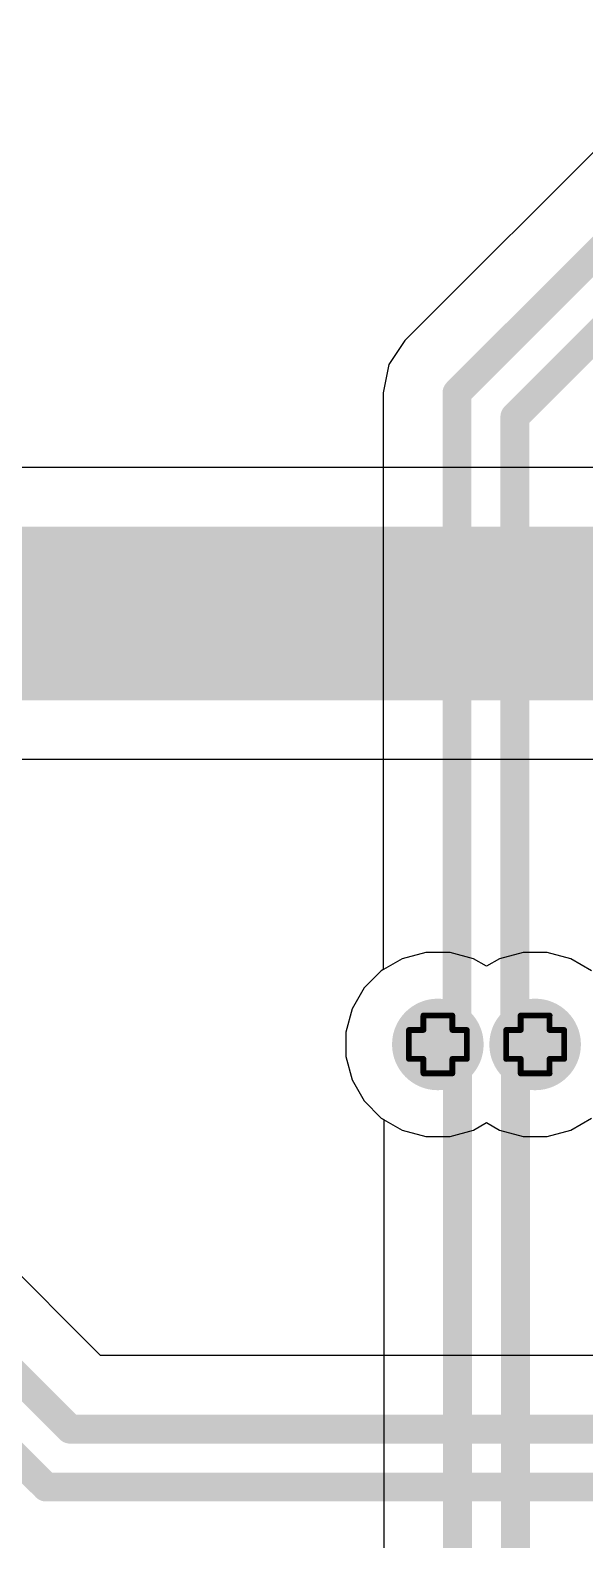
# Model space of a CAD drawing. Header units: inches. Extents: x -60 to 307, y -25 to 134.
# Drawn here: x 7.33 to 12.2, y 14.01 to 27.27 of the extents above; entities that cross this region are included whole.
import ezdxf

# ---------------------------------------------------------------- set-up
doc = ezdxf.new("R2010")
doc.units = ezdxf.units.IN
for name, color, linetype in [('BOARD OUTLINE', 216, 'Continuous'), ('Bottom Layer', 5, 'Continuous'), ('Bottom Solder', 6, 'Continuous'), ('Drill Drawing', 1, 'Continuous'), ('Top Layer', 1, 'Continuous'), ('Top Solder', 216, 'Continuous'), ('Via Holes', 16, 'Continuous')]:
    doc.layers.add(name, color=color, linetype=linetype)

msp = doc.modelspace()

# ---------------------------------------------------------------- hatches: boundary and pattern name
at = {"layer": 'Bottom Layer'}
h = msp.add_hatch(color=5, dxfattribs=at)
edge = h.paths.add_edge_path()
edge.add_arc((10.906, 18.364), 0.3, 0, 360)
h = msp.add_hatch(color=5, dxfattribs=at)
edge = h.paths.add_edge_path()
edge.add_arc((11.76, 18.364), 0.3, 0, 360)
at = {"layer": 'Bottom Solder'}
h = msp.add_hatch(color=6, dxfattribs=at)
edge = h.paths.add_edge_path()
edge.add_arc((10.906, 18.364), 0.402, 0, 360)
h = msp.add_hatch(color=6, dxfattribs=at)
edge = h.paths.add_edge_path()
edge.add_arc((11.76, 18.364), 0.402, 0, 360)
at = {"layer": 'Top Layer'}
h = msp.add_hatch(color=1, dxfattribs=at)
edge = h.paths.add_edge_path()
edge.add_arc((10.906, 18.364), 0.3, 0, 360)
h = msp.add_hatch(color=1, dxfattribs=at)
edge = h.paths.add_edge_path()
edge.add_arc((11.76, 18.364), 0.3, 0, 360)
at = {"layer": 'Top Solder'}
h = msp.add_hatch(color=216, dxfattribs=at)
edge = h.paths.add_edge_path()
edge.add_arc((10.906, 18.364), 0.402, 0, 360)
h = msp.add_hatch(color=216, dxfattribs=at)
edge = h.paths.add_edge_path()
edge.add_arc((11.76, 18.364), 0.402, 0, 360)
at = {"layer": 'Via Holes'}
h = msp.add_hatch(color=7, dxfattribs=at)
edge = h.paths.add_edge_path()
edge.add_arc((10.906, 18.364), 0.15, 0, 360)
h = msp.add_hatch(color=7, dxfattribs=at)
edge = h.paths.add_edge_path()
edge.add_arc((11.76, 18.364), 0.15, 0, 360)

# ---------------------------------------------------------------- linework, layer by layer
at = {"layer": 'BOARD OUTLINE'}
msp.add_lwpolyline([(33.89, 54.238, 0.254, 0.254, -6.230382), (11.984, 54.26, 0.254, 0.254, 0)], format="xyseb", dxfattribs=at)
at = {"layer": 'Bottom Layer'}
for p, q in [((16.205, 23.43), (3.658, 23.43)), ((4.188, 20.868), (15.675, 20.868)), ((10.594, 19.117), (10.41, 19.011)), ((10.8, 19.172), (10.594, 19.117)), ((11.013, 19.172), (10.8, 19.172)), ((11.218, 19.117), (11.013, 19.172)), ((11.333, 19.051), (11.218, 19.117)), ((11.448, 19.117), (11.333, 19.051)), ((11.654, 19.172), (11.448, 19.117)), ((11.867, 19.172), (11.654, 19.172)), ((12.072, 19.117), (11.867, 19.172)), ((12.256, 19.011), (12.072, 19.117)), ((10.41, 19.011), (10.26, 18.86)), ((10.26, 18.86), (10.153, 18.676)), ((10.153, 18.676), (10.098, 18.471)), ((10.098, 18.471), (10.098, 18.258)), ((10.098, 18.258), (10.153, 18.052)), ((10.153, 18.052), (10.26, 17.868)), ((10.26, 17.868), (10.41, 17.718)), ((10.41, 17.718), (10.432, 17.705)), ((10.432, 17.705), (10.432, 13.771))]:
    msp.add_line(p, q, dxfattribs=at)
for points in [[(3.658, 22.149, 1.524, 1.524, 0), (16.205, 22.149, 1.524, 1.524, 0)], [(10.906, 18.271, 0.254, 0.254, 0), (10.906, 18.364, 0.254, 0.254, 0)], [(11.76, 18.271, 0.254, 0.254, 0), (11.76, 18.364, 0.254, 0.254, 0)], [(10.906, 18.271, 0.254, 0.254, 0), (11.079, 18.098, 0.254, 0.254, 0)], [(11.587, 18.098, 0.254, 0.254, 0), (11.76, 18.271, 0.254, 0.254, 0)], [(11.079, 13.391, 0.254, 0.254, 0), (11.079, 18.098, 0.254, 0.254, 0)], [(11.587, 13.18, 0.254, 0.254, 0), (11.587, 18.098, 0.254, 0.254, 0)]]:
    msp.add_lwpolyline(points, format="xyseb", dxfattribs=at)
for points in [[(10.843, 18.364, 0.127, 0.127, 1), (10.97, 18.364, 0.127, 0.127, 1)], [(11.697, 18.364, 0.127, 0.127, 1), (11.824, 18.364, 0.127, 0.127, 1)], [(10.843, 18.271, 0.127, 0.127, 1), (10.97, 18.271, 0.127, 0.127, 1)], [(10.843, 18.271, 0.127, 0.127, 1), (10.97, 18.271, 0.127, 0.127, 1)], [(11.697, 18.271, 0.127, 0.127, 1), (11.824, 18.271, 0.127, 0.127, 1)], [(11.697, 18.271, 0.127, 0.127, 1), (11.824, 18.271, 0.127, 0.127, 1)], [(11.016, 18.098, 0.127, 0.127, 1), (11.143, 18.098, 0.127, 0.127, 1)], [(11.016, 18.098, 0.127, 0.127, 1), (11.143, 18.098, 0.127, 0.127, 1)], [(11.524, 18.098, 0.127, 0.127, 1), (11.651, 18.098, 0.127, 0.127, 1)], [(11.524, 18.098, 0.127, 0.127, 1), (11.651, 18.098, 0.127, 0.127, 1)]]:
    msp.add_lwpolyline(points, format="xyseb", close=True, dxfattribs=at)
at = {"layer": 'Drill Drawing'}
for points in [[(10.779, 18.491, 0.0508, 0.0508, 0), (10.779, 18.618, 0.0508, 0.0508, 0)], [(10.779, 18.618, 0.0508, 0.0508, 0), (11.033, 18.618, 0.0508, 0.0508, 0)], [(11.033, 18.491, 0.0508, 0.0508, 0), (11.033, 18.618, 0.0508, 0.0508, 0)], [(11.633, 18.491, 0.0508, 0.0508, 0), (11.633, 18.618, 0.0508, 0.0508, 0)], [(11.633, 18.618, 0.0508, 0.0508, 0), (11.887, 18.618, 0.0508, 0.0508, 0)], [(11.887, 18.491, 0.0508, 0.0508, 0), (11.887, 18.618, 0.0508, 0.0508, 0)], [(10.652, 18.237, 0.0508, 0.0508, 0), (10.652, 18.491, 0.0508, 0.0508, 0)], [(10.652, 18.491, 0.0508, 0.0508, 0), (10.779, 18.491, 0.0508, 0.0508, 0)], [(11.033, 18.491, 0.0508, 0.0508, 0), (11.16, 18.491, 0.0508, 0.0508, 0)], [(11.16, 18.237, 0.0508, 0.0508, 0), (11.16, 18.491, 0.0508, 0.0508, 0)], [(11.506, 18.237, 0.0508, 0.0508, 0), (11.506, 18.491, 0.0508, 0.0508, 0)], [(11.506, 18.491, 0.0508, 0.0508, 0), (11.633, 18.491, 0.0508, 0.0508, 0)], [(11.887, 18.491, 0.0508, 0.0508, 0), (12.014, 18.491, 0.0508, 0.0508, 0)], [(12.014, 18.237, 0.0508, 0.0508, 0), (12.014, 18.491, 0.0508, 0.0508, 0)], [(10.652, 18.237, 0.0508, 0.0508, 0), (10.779, 18.237, 0.0508, 0.0508, 0)], [(10.779, 18.11, 0.0508, 0.0508, 0), (10.779, 18.237, 0.0508, 0.0508, 0)], [(11.033, 18.237, 0.0508, 0.0508, 0), (11.16, 18.237, 0.0508, 0.0508, 0)], [(11.033, 18.11, 0.0508, 0.0508, 0), (11.033, 18.237, 0.0508, 0.0508, 0)], [(11.506, 18.237, 0.0508, 0.0508, 0), (11.633, 18.237, 0.0508, 0.0508, 0)], [(11.633, 18.11, 0.0508, 0.0508, 0), (11.633, 18.237, 0.0508, 0.0508, 0)], [(11.887, 18.237, 0.0508, 0.0508, 0), (12.014, 18.237, 0.0508, 0.0508, 0)], [(11.887, 18.11, 0.0508, 0.0508, 0), (11.887, 18.237, 0.0508, 0.0508, 0)], [(10.779, 18.11, 0.0508, 0.0508, 0), (11.033, 18.11, 0.0508, 0.0508, 0)], [(11.633, 18.11, 0.0508, 0.0508, 0), (11.887, 18.11, 0.0508, 0.0508, 0)]]:
    msp.add_lwpolyline(points, format="xyseb", dxfattribs=at)
for points in [[(10.767, 18.618, 0.0254, 0.0254, 1), (10.792, 18.618, 0.0254, 0.0254, 1)], [(10.767, 18.618, 0.0254, 0.0254, 1), (10.792, 18.618, 0.0254, 0.0254, 1)], [(11.021, 18.618, 0.0254, 0.0254, 1), (11.046, 18.618, 0.0254, 0.0254, 1)], [(11.021, 18.618, 0.0254, 0.0254, 1), (11.046, 18.618, 0.0254, 0.0254, 1)], [(11.62, 18.618, 0.0254, 0.0254, 1), (11.646, 18.618, 0.0254, 0.0254, 1)], [(11.62, 18.618, 0.0254, 0.0254, 1), (11.646, 18.618, 0.0254, 0.0254, 1)], [(11.874, 18.618, 0.0254, 0.0254, 1), (11.9, 18.618, 0.0254, 0.0254, 1)], [(11.874, 18.618, 0.0254, 0.0254, 1), (11.9, 18.618, 0.0254, 0.0254, 1)], [(10.64, 18.491, 0.0254, 0.0254, 1), (10.665, 18.491, 0.0254, 0.0254, 1)], [(10.64, 18.491, 0.0254, 0.0254, 1), (10.665, 18.491, 0.0254, 0.0254, 1)], [(10.767, 18.491, 0.0254, 0.0254, 1), (10.792, 18.491, 0.0254, 0.0254, 1)], [(10.767, 18.491, 0.0254, 0.0254, 1), (10.792, 18.491, 0.0254, 0.0254, 1)], [(11.021, 18.491, 0.0254, 0.0254, 1), (11.046, 18.491, 0.0254, 0.0254, 1)], [(11.021, 18.491, 0.0254, 0.0254, 1), (11.046, 18.491, 0.0254, 0.0254, 1)], [(11.148, 18.491, 0.0254, 0.0254, 1), (11.173, 18.491, 0.0254, 0.0254, 1)], [(11.148, 18.491, 0.0254, 0.0254, 1), (11.173, 18.491, 0.0254, 0.0254, 1)], [(11.493, 18.491, 0.0254, 0.0254, 1), (11.519, 18.491, 0.0254, 0.0254, 1)], [(11.493, 18.491, 0.0254, 0.0254, 1), (11.519, 18.491, 0.0254, 0.0254, 1)], [(11.62, 18.491, 0.0254, 0.0254, 1), (11.646, 18.491, 0.0254, 0.0254, 1)], [(11.62, 18.491, 0.0254, 0.0254, 1), (11.646, 18.491, 0.0254, 0.0254, 1)], [(11.874, 18.491, 0.0254, 0.0254, 1), (11.9, 18.491, 0.0254, 0.0254, 1)], [(11.874, 18.491, 0.0254, 0.0254, 1), (11.9, 18.491, 0.0254, 0.0254, 1)], [(12.002, 18.491, 0.0254, 0.0254, 1), (12.027, 18.491, 0.0254, 0.0254, 1)], [(12.002, 18.491, 0.0254, 0.0254, 1), (12.027, 18.491, 0.0254, 0.0254, 1)], [(10.64, 18.237, 0.0254, 0.0254, 1), (10.665, 18.237, 0.0254, 0.0254, 1)], [(10.64, 18.237, 0.0254, 0.0254, 1), (10.665, 18.237, 0.0254, 0.0254, 1)], [(10.767, 18.237, 0.0254, 0.0254, 1), (10.792, 18.237, 0.0254, 0.0254, 1)], [(10.767, 18.237, 0.0254, 0.0254, 1), (10.792, 18.237, 0.0254, 0.0254, 1)], [(11.021, 18.237, 0.0254, 0.0254, 1), (11.046, 18.237, 0.0254, 0.0254, 1)], [(11.021, 18.237, 0.0254, 0.0254, 1), (11.046, 18.237, 0.0254, 0.0254, 1)], [(11.148, 18.237, 0.0254, 0.0254, 1), (11.173, 18.237, 0.0254, 0.0254, 1)], [(11.148, 18.237, 0.0254, 0.0254, 1), (11.173, 18.237, 0.0254, 0.0254, 1)], [(11.493, 18.237, 0.0254, 0.0254, 1), (11.519, 18.237, 0.0254, 0.0254, 1)], [(11.493, 18.237, 0.0254, 0.0254, 1), (11.519, 18.237, 0.0254, 0.0254, 1)], [(11.62, 18.237, 0.0254, 0.0254, 1), (11.646, 18.237, 0.0254, 0.0254, 1)], [(11.62, 18.237, 0.0254, 0.0254, 1), (11.646, 18.237, 0.0254, 0.0254, 1)], [(11.874, 18.237, 0.0254, 0.0254, 1), (11.9, 18.237, 0.0254, 0.0254, 1)], [(11.874, 18.237, 0.0254, 0.0254, 1), (11.9, 18.237, 0.0254, 0.0254, 1)], [(12.002, 18.237, 0.0254, 0.0254, 1), (12.027, 18.237, 0.0254, 0.0254, 1)], [(12.002, 18.237, 0.0254, 0.0254, 1), (12.027, 18.237, 0.0254, 0.0254, 1)], [(10.767, 18.11, 0.0254, 0.0254, 1), (10.792, 18.11, 0.0254, 0.0254, 1)], [(10.767, 18.11, 0.0254, 0.0254, 1), (10.792, 18.11, 0.0254, 0.0254, 1)], [(11.021, 18.11, 0.0254, 0.0254, 1), (11.046, 18.11, 0.0254, 0.0254, 1)], [(11.021, 18.11, 0.0254, 0.0254, 1), (11.046, 18.11, 0.0254, 0.0254, 1)], [(11.62, 18.11, 0.0254, 0.0254, 1), (11.646, 18.11, 0.0254, 0.0254, 1)], [(11.62, 18.11, 0.0254, 0.0254, 1), (11.646, 18.11, 0.0254, 0.0254, 1)], [(11.874, 18.11, 0.0254, 0.0254, 1), (11.9, 18.11, 0.0254, 0.0254, 1)], [(11.874, 18.11, 0.0254, 0.0254, 1), (11.9, 18.11, 0.0254, 0.0254, 1)]]:
    msp.add_lwpolyline(points, format="xyseb", close=True, dxfattribs=at)
at = {"layer": 'Top Layer'}
for p, q in [((13.581, 27.509), (10.617, 24.544)), ((10.617, 24.544), (10.476, 24.334)), ((10.476, 24.334), (10.427, 24.086)), ((10.427, 24.086), (10.427, 19.021)), ((10.41, 19.011), (10.26, 18.86)), ((10.427, 19.021), (10.41, 19.011)), ((10.26, 18.86), (10.153, 18.676)), ((10.153, 18.676), (10.098, 18.471)), ((10.098, 18.471), (10.098, 18.258)), ((10.098, 18.258), (10.153, 18.052)), ((10.153, 18.052), (10.26, 17.868)), ((10.26, 17.868), (10.41, 17.718)), ((7.946, 15.633), (5.854, 17.725)), ((10.41, 17.718), (10.594, 17.611)), ((11.218, 17.611), (11.333, 17.678)), ((11.333, 17.678), (11.448, 17.611)), ((12.072, 17.611), (12.256, 17.718)), ((10.594, 17.611), (10.8, 17.556)), ((10.8, 17.556), (11.013, 17.556)), ((11.013, 17.556), (11.218, 17.611)), ((11.448, 17.611), (11.654, 17.556)), ((11.654, 17.556), (11.867, 17.556)), ((11.867, 17.556), (12.072, 17.611)), ((15.491, 15.633), (7.946, 15.633))]:
    msp.add_line(p, q, dxfattribs=at)
for points in [[(11.074, 24.086, 0.254, 0.254, 0), (14.039, 27.051, 0.254, 0.254, 0)], [(11.582, 23.876, 0.254, 0.254, 0), (14.249, 26.543, 0.254, 0.254, 0)], [(11.074, 18.626, 0.254, 0.254, 0), (11.074, 24.086, 0.254, 0.254, 0)], [(11.582, 18.636, 0.254, 0.254, 0), (11.582, 23.876, 0.254, 0.254, 0)], [(10.906, 18.458, 0.254, 0.254, 0), (11.074, 18.626, 0.254, 0.254, 0)], [(11.582, 18.636, 0.254, 0.254, 0), (11.76, 18.458, 0.254, 0.254, 0)], [(10.906, 18.364, 0.254, 0.254, 0), (10.906, 18.458, 0.254, 0.254, 0)], [(11.76, 18.364, 0.254, 0.254, 0), (11.76, 18.458, 0.254, 0.254, 0)], [(5.207, 17.457, 0.254, 0.254, 0), (7.678, 14.986, 0.254, 0.254, 0)], [(4.699, 17.247, 0.254, 0.254, 0), (7.468, 14.478, 0.254, 0.254, 0)], [(7.678, 14.986, 0.254, 0.254, 0), (12.913, 14.986, 0.254, 0.254, 0)], [(7.468, 14.478, 0.254, 0.254, 0), (12.913, 14.478, 0.254, 0.254, 0)]]:
    msp.add_lwpolyline(points, format="xyseb", dxfattribs=at)
for points in [[(11.011, 24.086, 0.127, 0.127, 1), (11.138, 24.086, 0.127, 0.127, 1)], [(11.011, 24.086, 0.127, 0.127, 1), (11.138, 24.086, 0.127, 0.127, 1)], [(11.519, 23.876, 0.127, 0.127, 1), (11.646, 23.876, 0.127, 0.127, 1)], [(11.519, 23.876, 0.127, 0.127, 1), (11.646, 23.876, 0.127, 0.127, 1)], [(11.011, 18.626, 0.127, 0.127, 1), (11.138, 18.626, 0.127, 0.127, 1)], [(11.011, 18.626, 0.127, 0.127, 1), (11.138, 18.626, 0.127, 0.127, 1)], [(11.519, 18.636, 0.127, 0.127, 1), (11.646, 18.636, 0.127, 0.127, 1)], [(11.519, 18.636, 0.127, 0.127, 1), (11.646, 18.636, 0.127, 0.127, 1)], [(10.843, 18.458, 0.127, 0.127, 1), (10.97, 18.458, 0.127, 0.127, 1)], [(10.843, 18.458, 0.127, 0.127, 1), (10.97, 18.458, 0.127, 0.127, 1)], [(11.697, 18.458, 0.127, 0.127, 1), (11.824, 18.458, 0.127, 0.127, 1)], [(11.697, 18.458, 0.127, 0.127, 1), (11.824, 18.458, 0.127, 0.127, 1)], [(10.843, 18.364, 0.127, 0.127, 1), (10.97, 18.364, 0.127, 0.127, 1)], [(11.697, 18.364, 0.127, 0.127, 1), (11.824, 18.364, 0.127, 0.127, 1)], [(7.615, 14.986, 0.127, 0.127, 1), (7.742, 14.986, 0.127, 0.127, 1)], [(7.615, 14.986, 0.127, 0.127, 1), (7.742, 14.986, 0.127, 0.127, 1)], [(7.404, 14.478, 0.127, 0.127, 1), (7.531, 14.478, 0.127, 0.127, 1)], [(7.404, 14.478, 0.127, 0.127, 1), (7.531, 14.478, 0.127, 0.127, 1)]]:
    msp.add_lwpolyline(points, format="xyseb", close=True, dxfattribs=at)

doc.saveas('drawing.dxf')
